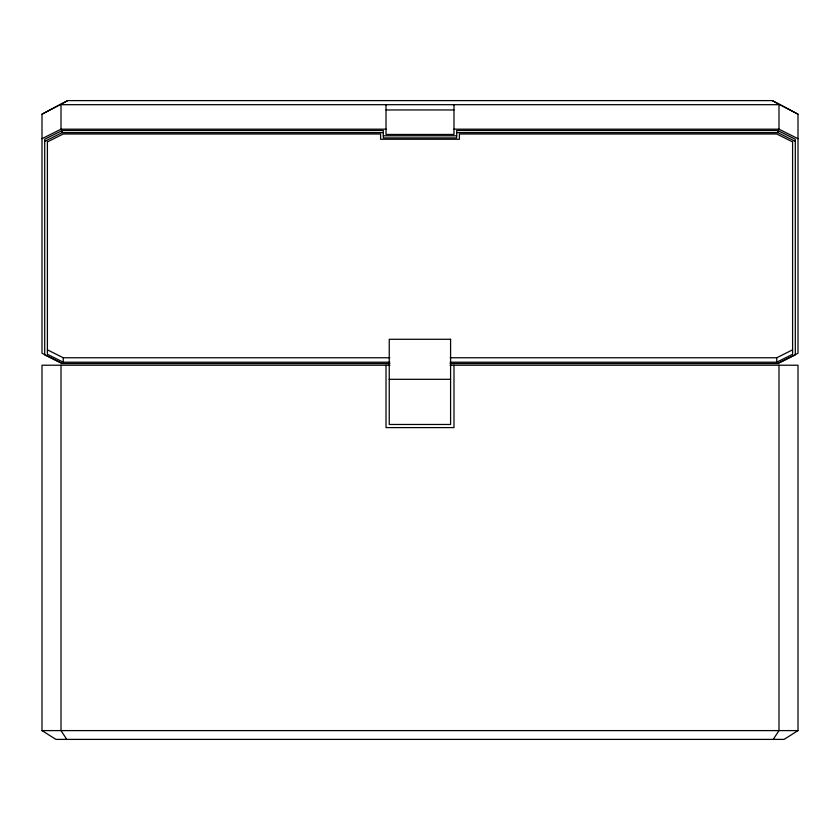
<?xml version="1.0" encoding="UTF-8"?>
<svg xmlns="http://www.w3.org/2000/svg" width="840" height="840" viewBox="0 0 840 840"><rect width="100%" height="100%" fill="white"/><g stroke="black" fill="none" stroke-linecap="round" stroke-linejoin="round"><path stroke-width="1.26" d="M773.231 739.389L778.995 730.601L778.995 365.221M450.072 365.221L798 365.221L798 730.601L784.077 739.389L55.923 739.389L42 730.601L42 365.221L389.928 365.221M778.995 362.796L798 353.294L798 114.188L772.286 100.611L67.715 100.611L42 114.188L42 353.294L61.005 362.796M42 114.188L67.715 100.611M42 138.684L61.005 129.181L386.012 129.181M450.156 363.552L777.872 363.552L795.302 354.837L795.302 139.241L777.872 130.525L456.687 130.525L456.687 137.907L383.313 137.907L383.313 130.525L62.129 130.525L44.699 139.241L44.699 354.837L62.129 363.552L389.844 363.552M44.699 141.351L62.129 132.636L383.313 132.636M47.407 141.907L63.242 133.99L380.604 133.99L380.604 139.262L459.396 139.262L459.396 133.99L776.759 133.99L792.593 141.907M450.167 357.756L776.759 357.756L792.593 349.829M450.167 362.197L776.759 362.197L792.593 354.281L792.593 141.393M386.012 109.956L453.989 109.956M453.989 129.181L778.995 129.181L798 138.684M456.687 132.636L777.872 132.636L795.302 141.351M383.313 135.797L456.687 135.797M47.407 349.829L63.242 357.756L389.834 357.756M47.407 141.393L47.407 354.281L63.242 362.197L389.834 362.197M389.245 379.312L450.587 379.312M42 730.601L798 730.601M798 114.188L772.286 100.611M66.77 739.389L61.005 730.601L61.005 365.221M778.995 129.181L778.995 104.685L61.005 104.685L61.005 129.181M777.872 130.525L777.872 132.636M776.759 357.756L776.759 362.197M453.989 104.685L453.989 134.453L386.012 134.453L386.012 104.685M453.989 365.221L453.989 427.602L386.012 427.602L386.012 365.221M63.242 357.756L63.242 362.197M62.129 130.525L62.129 132.636M450.587 339.286L389.245 339.286L389.245 424.473L450.587 424.473L450.587 339.286"/></g></svg>
